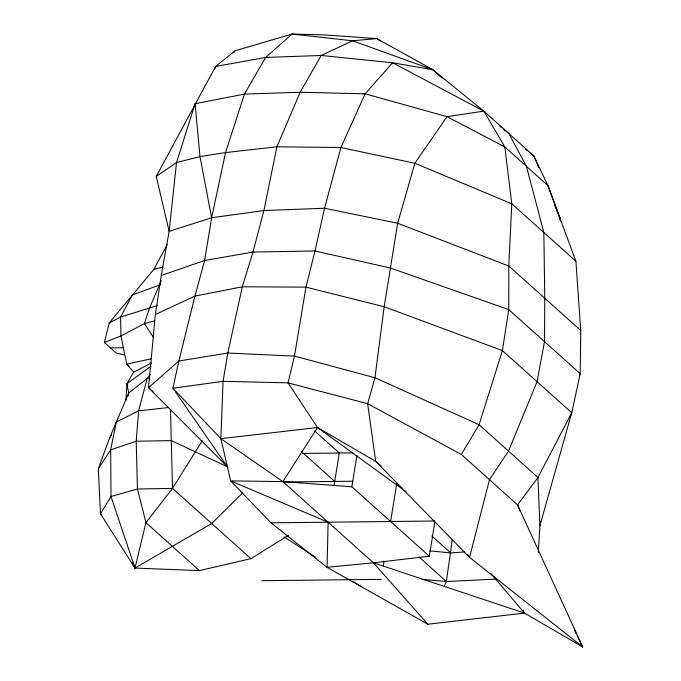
<?xml version="1.0" encoding="UTF-8"?>
<svg xmlns="http://www.w3.org/2000/svg" width="681" height="681" viewBox="0 0 681 681"><rect width="100%" height="100%" fill="white"/><g stroke="black" fill="none" stroke-linecap="round" stroke-linejoin="round"><path stroke-width="1.02" d="M288.514 535.343L250.897 558.658L199.439 570.601L135 568.056L100.507 513.866L98.294 468.886L110.68 449.86L136.209 441.237L171.289 440.607L227.369 466.749L148.535 387.676L155.362 314.528L161.244 275.516L169.16 231.327L156.255 176.43L215.596 66.466L235.209 50.726L292.047 34.05L323.415 34.85L376.814 38.604L432.801 69.7L483.85 111.131L533.87 155.983L547.967 185.615L575.905 261.266L580.757 330.515L580.212 373.656L571.742 412.763L539.922 525.621L538.322 552.376M442.292 78.204L432.801 69.7L352.511 40.775L292.047 34.05L265.641 57.459L244.428 94.106L225.522 152.57L211.646 217.75L204.615 260.517L194.928 296.124L178.873 360.998L172.948 388.213L223.062 381.326L288.02 382.858L367.638 403.688L461.343 454.465L517.594 504.893L582.706 646.95L524.515 613.104L427.855 624.213L327.05 567.316L271.047 522.846L230.646 480.888L220.857 438.641L223.062 381.326L227.803 353.047L242.291 286.778L252.983 252.064L263.896 210.565L276.886 146.807L300.168 92.258L321.219 55.467L352.511 40.775L376.814 38.604L380.211 41.107M125.925 400.658L126.947 383.684L133.578 372.209L151.437 362.999M444.267 586.375L446.37 581.523L452.303 539.378M383.377 566.413L383.965 561.127M334.039 485.604L339.308 453.018L314.775 431.022M434.887 521.706L429.311 556.215L351.864 486.779L356.929 455.41M390.596 521.501L396.691 483.765M128.105 396.078L128.675 393.039L126.947 383.684L150.952 366.293M540.731 521.467L539.922 525.621L537.956 477.492L571.742 412.763L502.391 350.587L384.186 306.731L305.956 287.144L242.291 286.778L194.928 296.124L155.362 314.528M242.691 492.823L211.706 523.519L135 568.056L145.947 522.65L172.506 488.379L202.24 440.786M124.538 354.861L116.383 353.252L104.38 342.492L109.249 322.888L153.812 269.429L167.211 244.641M560.233 220.959L559.833 217.809L547.967 185.615L504.817 146.934L447 116.655L365.127 93.799L300.168 92.258L244.428 94.106L195.089 103.742L176.532 162.529L169.16 231.327L211.646 217.75L263.896 210.565L324.548 208.241L397.67 223.249L508.784 265.999L580.757 330.515M214.558 69.385L215.596 66.466L265.641 57.459L321.219 55.467L392.596 62.763L432.801 69.7M98.294 468.886L109.326 438.607L128.675 393.039L147.19 378.508L150.467 374.448M570.15 416.619L571.742 412.763M461.343 454.465L479.083 424.714L502.391 350.587L508.758 309.6L508.784 265.999L511.789 203.789L504.817 146.934L483.85 111.131L392.596 62.763L365.127 93.799L340.917 147.513L324.548 208.241L315.005 250.966L305.956 287.144L294.464 356.103L288.02 382.858L317.525 427.532L405.927 491.622M579.344 375.571L580.212 373.656L508.758 309.6L390.434 268.042L315.005 250.966L252.983 252.064L204.615 260.517L161.244 275.516M161.261 280.555L149.539 308.067L144.381 323.603L120.937 335.937L104.38 342.492M109.326 438.607L111.454 434.963M429.311 556.215L373.401 562.795L327.05 567.316L328.123 522.199L230.646 480.888L282.853 481.612L317.525 427.532L375.708 461.377L381.386 466.162M234.009 52.428L235.209 50.726M157.583 174.779L156.255 176.43L176.532 162.529L199.993 156.621L225.522 152.57L276.886 146.807L340.917 147.513L414.865 163.261L511.789 203.789L575.905 261.266M109.249 322.888L120.622 317.023L157.405 305.599M160.784 284.53L132.386 294.916L120.622 317.023L120.937 335.937L126.743 364.088L133.578 372.209M149.173 377.912L147.19 378.508L138.626 410.873L136.209 441.237L137.46 489.035L145.947 522.65L199.439 570.601M154.638 320.819L144.381 323.603L153.531 337.495M153.812 269.429L162.946 267.054M151.242 358.81L126.743 364.088L129.049 366.157M483.85 111.131L447 116.655L414.865 163.261L397.67 223.249L384.186 306.731L374.967 377.742L367.638 403.688L375.708 461.377L469.549 557.373L582.706 646.95L577.071 635.526M227.369 466.749L172.948 388.213L220.857 438.641L317.525 427.532M168.394 407.553L138.626 410.873L116.264 421.956L110.68 449.86L111.012 496.458L135 568.056L132.071 562.395M429.779 550.835L450.813 552.981L464.587 551.925M422.229 579.412L446.37 581.523L495.819 579.097M363.024 93.867L365.127 93.799M250.897 558.658L172.506 488.379L137.46 489.035L111.012 496.458L100.507 513.866L102.014 515.211M110.382 347.872L123.712 347.727M302.313 453.435L353.081 452.865M285.041 481.986L352.715 481.22M271.055 522.846L434.708 520.999M261.7 580.706L381.241 579.352M220.857 438.641L282.853 481.612L351.864 486.779M282.853 481.612L373.401 562.795L524.515 613.104L523.042 610.304M284.037 536.943L315.277 557.058M353.652 581.77L360.794 586.367M525.723 149.42L527.358 150.731M529.801 152.706L533.87 155.983L538.739 167.577M499.845 126.266L501.488 127.602M503.94 129.577L508.86 133.553L526.396 166.275L543.847 232.527L544.774 298.261L544.485 341.632L537.062 381.675L508.52 451.103L489.469 479.679L469.549 557.373L467.847 554.7M431.848 535.981L450.813 552.981M301.555 451.699L334.72 481.424M418.934 556.922L446.37 581.523M153.225 391.881L148.535 387.676L178.873 360.998L227.803 353.047L294.464 356.103L374.967 377.742L479.083 424.714L537.956 477.492L517.594 504.893L520.301 511.703M580.365 644.788L582.706 646.95M373.401 562.795L427.855 624.213M490.882 573.462L524.515 613.104M574.253 629.814L576.126 633.619M554.564 205.253L555.781 208.148M556.59 210.08L559.833 217.809M134.055 565.085L135 568.056M211.646 217.75L199.993 156.621L195.089 103.742M170.497 409.4L172.506 488.379"/></g></svg>
